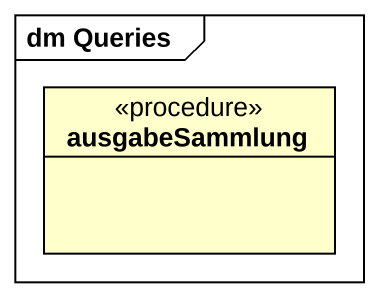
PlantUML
@startuml
mainframe dm Queries
hide circle
hide empty members
class ausgabeSammlung <<procedure>>
@enduml
